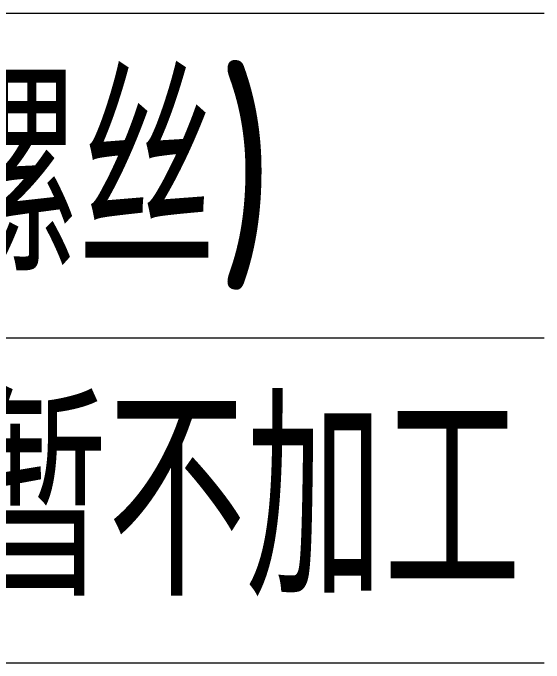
# Model space of a CAD drawing. Header units: millimetres. Extents: x 88508 to 142116, y -5268 to 20283.
# Drawn here: x 99646.46 to 99661.8, y 636.87 to 655.67 of the extents above; entities that cross this region are included whole.
import ezdxf

# ---------------------------------------------------------------- set-up
doc = ezdxf.new("R2010")
doc.units = ezdxf.units.MM
doc.layers.add('TEXT', color=4, linetype='Continuous')
doc.styles.add('gbenor', font='gbenor.shx', dxfattribs={"bigfont": 'gbcbig.shx'})

msp = doc.modelspace()

# ---------------------------------------------------------------- linework, layer by layer
at = {"layer": 'TEXT', "color": 3, "lineweight": 5}
for p, q in [((99551.869, 655.673), (99661.804, 655.673)), ((99551.869, 646.273), (99661.804, 646.273)), ((99551.869, 636.873), (99661.804, 636.873))]:
    msp.add_line(p, q, dxfattribs=at)

# ---------------------------------------------------------------- texts
at = {"layer": 'TEXT', "color": 4, "lineweight": 5, "style": 'gbenor'}
msp.add_text('   ,正面沉头%%C14.00深15.00mm(内六角平头螺丝)', height=5.5296, dxfattribs=at).set_placement((99551.869, 648.208))
at = {"layer": 'TEXT', "color": 8, "lineweight": 5, "style": 'gbenor'}
msp.add_text('W1:1-红色线刀口割直三斜1.50 单+0.06 线割暂不加工', height=5.5296, dxfattribs=at).set_placement((99551.869, 638.808))

doc.saveas('drawing.dxf')
